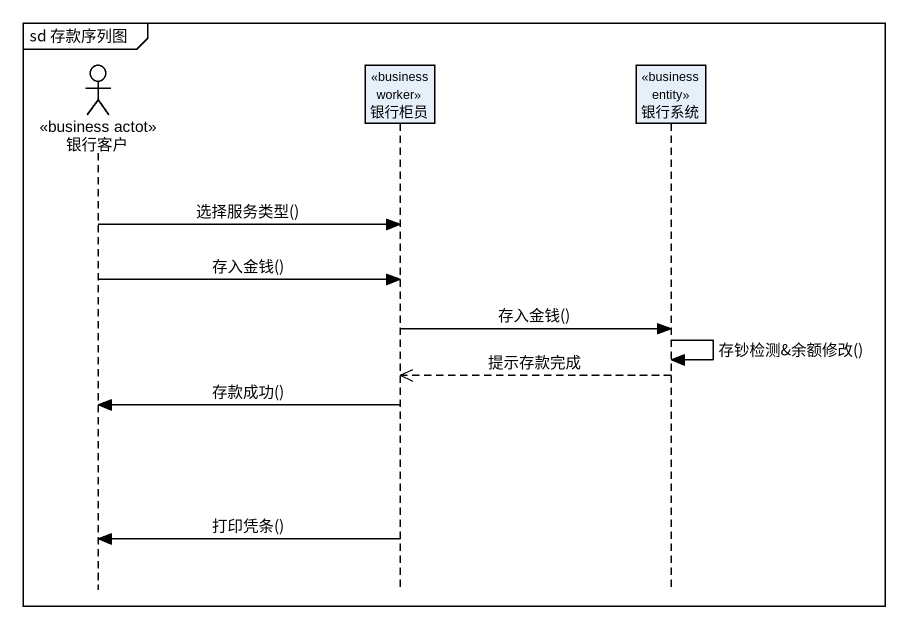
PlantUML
@startuml
mainframe sd 存款序列图
hide footbox
actor 银行客户 <<business actot>>
participant 银行柜员 <<business worker>>
participant 银行系统 <<business entity>>

银行客户 -> 银行柜员 : 选择服务类型()
银行客户 -> 银行柜员 : 存入金钱()
银行柜员 -> 银行系统 : 存入金钱()
银行系统 -> 银行系统 : 存钞检测&余额修改()
银行系统 -->> 银行柜员 : 提示存款完成
银行柜员 -> 银行客户 : 存款成功()
银行柜员 -> 银行客户 : 打印凭条()
@enduml
